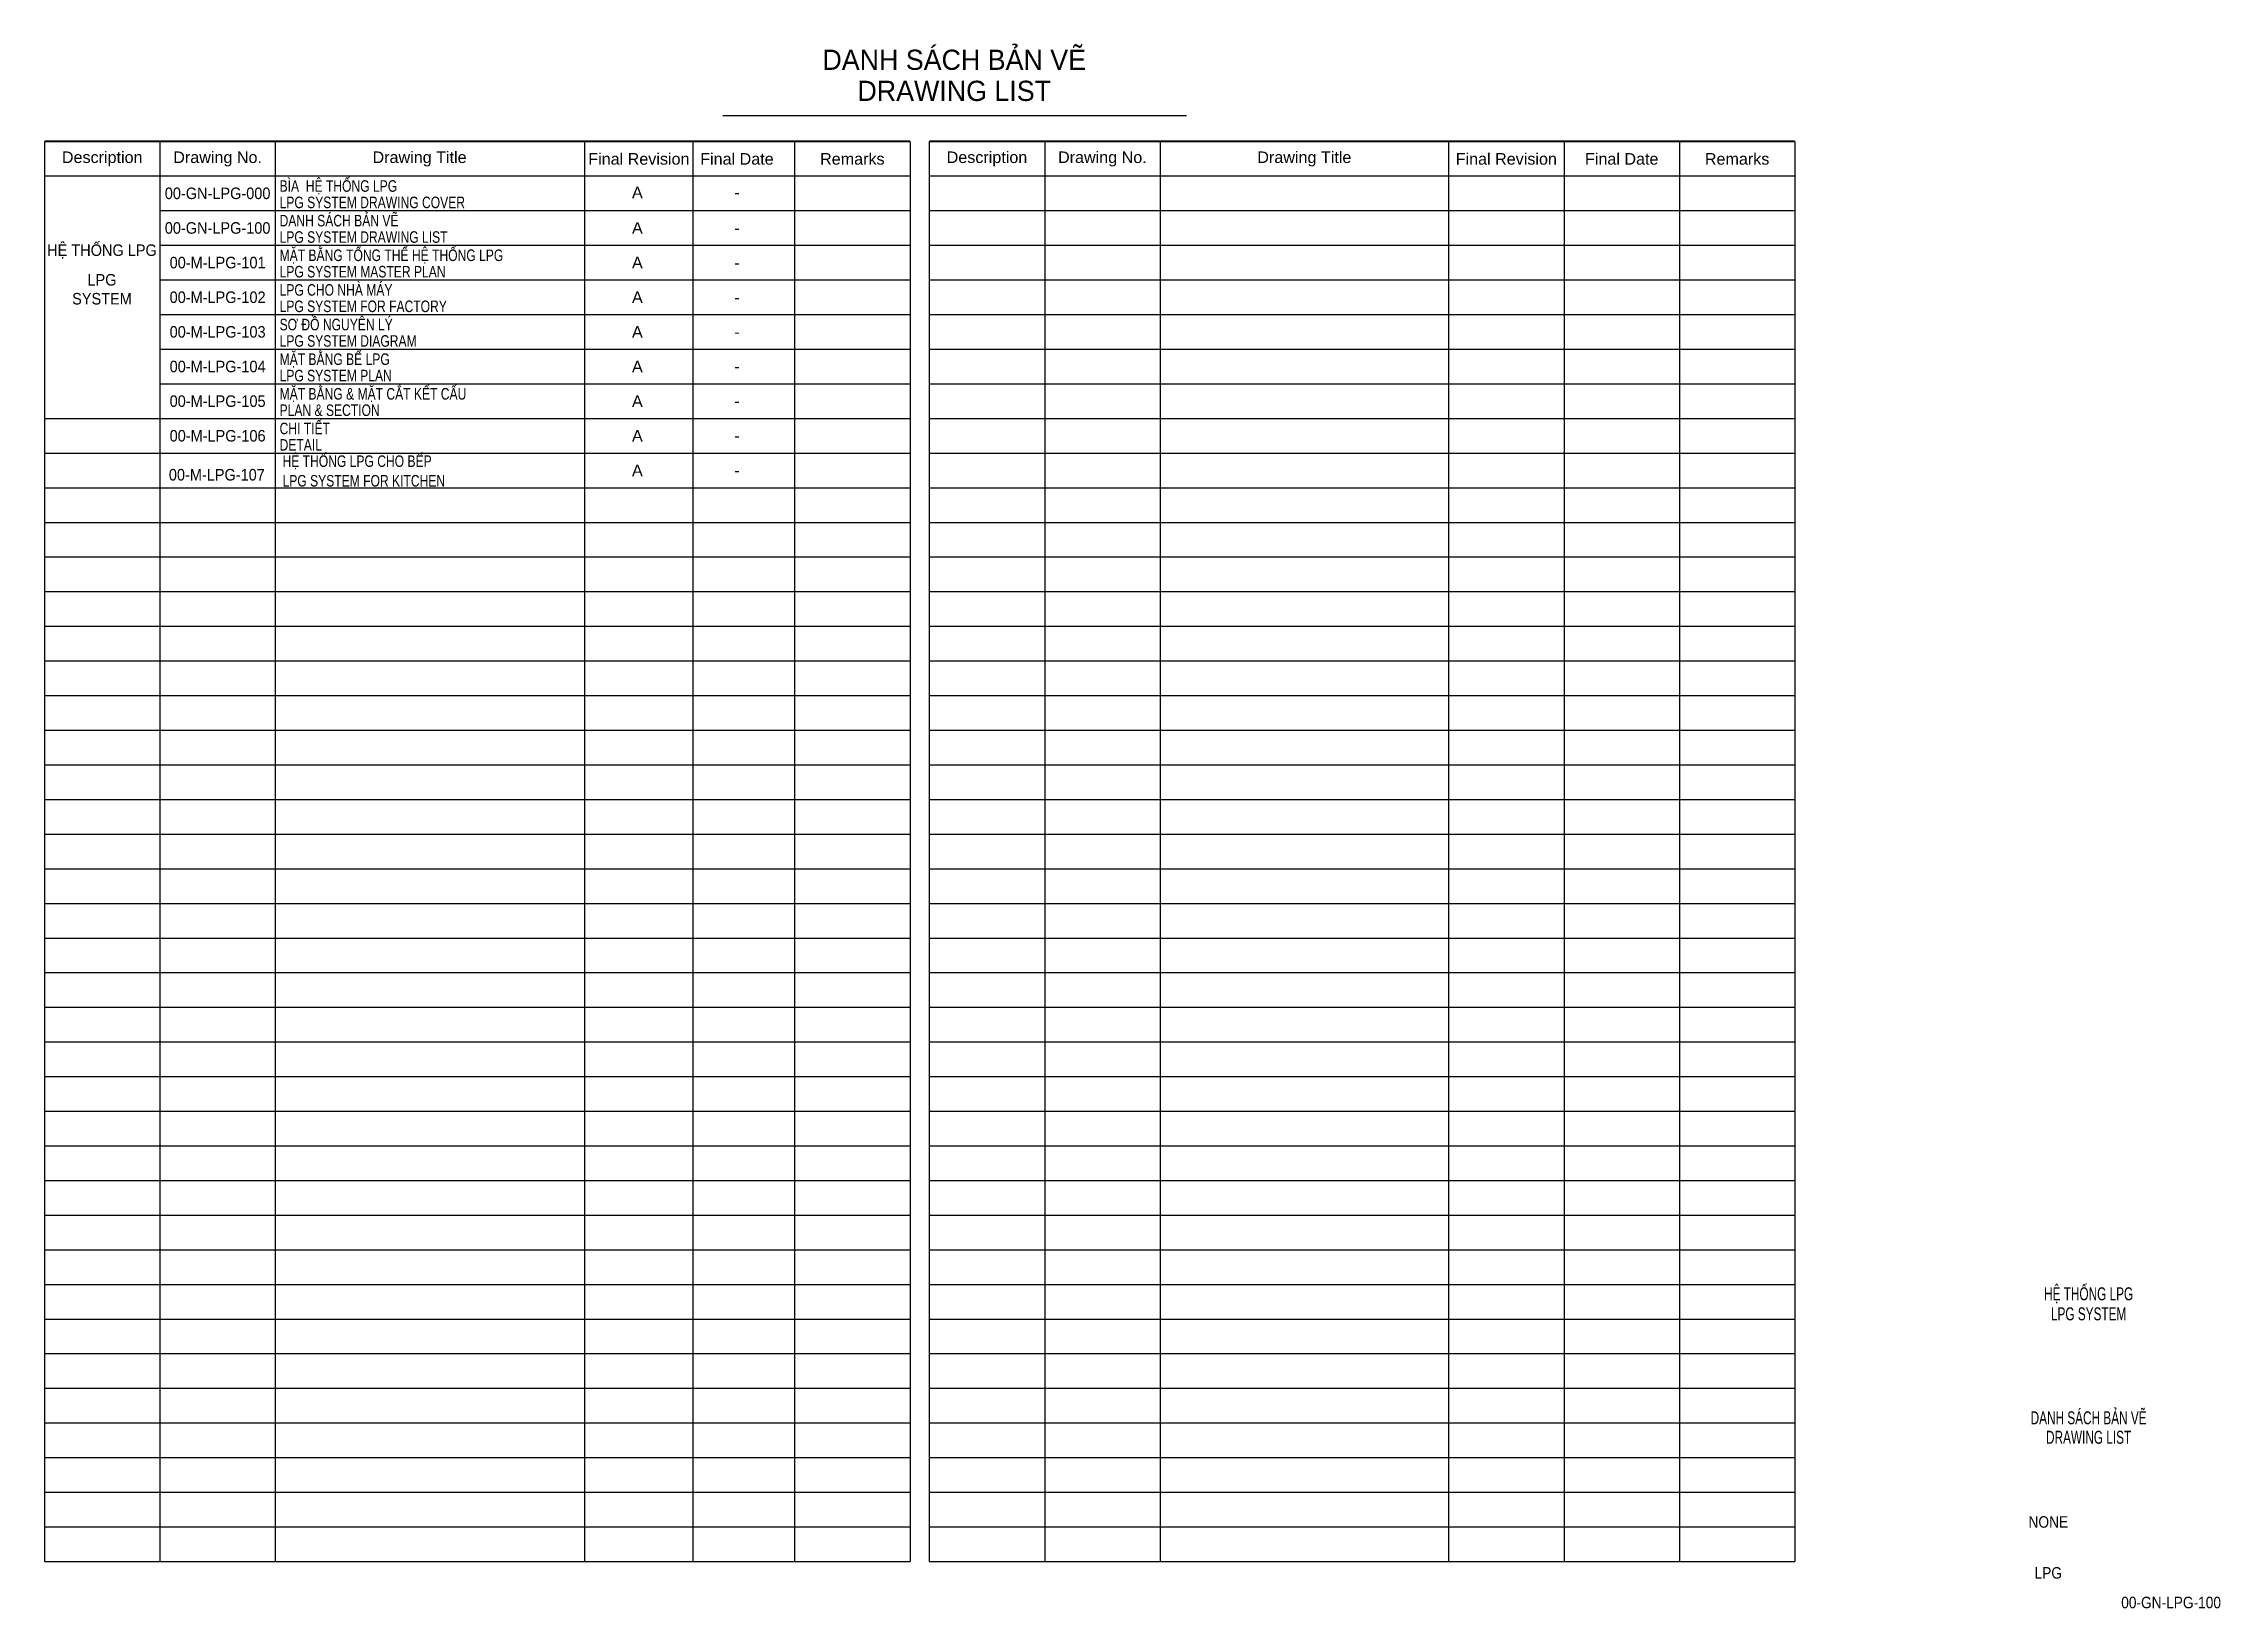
# Model space of a CAD drawing. Header units: millimetres. Extents: x 66 to 820, y 29 to 571.
import ezdxf
from ezdxf.enums import TextEntityAlignment as Align

# ---------------------------------------------------------------- set-up
doc = ezdxf.new("R2010")
doc.units = ezdxf.units.MM
doc.layers.add('A-LINE3', color=3, linetype='Continuous')
doc.layers.add('A-TEXT', color=3, linetype='Continuous', lineweight=5)
doc.styles.add('Arial', font='arial_1.ttf')

msp = doc.modelspace()

# ---------------------------------------------------------------- linework, layer by layer
at = {"layer": 'A-LINE3', "color": 2}
msp.add_line((301.01, 546), (461.73, 546), dxfattribs=at)
at = {"layer": 'A-LINE3', "color": 0}
for p, q in [((65.91, 537), (65.91, 45)), ((365.91, 537), (365.91, 45)), ((372.57, 537), (372.57, 45)), ((672.57, 537), (672.57, 45))]:
    msp.add_line(p, q, dxfattribs=at)
at = {"layer": 'A-LINE3', "color": 8}
for p, q in [((105.91, 537), (105.91, 45)), ((145.91, 537), (145.91, 45)), ((253.04, 537), (253.04, 45)), ((290.66, 537), (290.66, 45)), ((325.91, 537), (325.91, 45)), ((412.57, 537), (412.57, 45)), ((452.57, 537), (452.57, 45)), ((552.57, 537), (552.57, 45)), ((592.57, 537), (592.57, 45)), ((632.57, 537), (632.57, 45)), ((105.91, 513), (365.91, 513)), ((372.57, 513), (672.57, 513)), ((105.91, 501), (365.91, 501)), ((372.57, 501), (672.57, 501)), ((105.91, 489), (365.91, 489)), ((372.57, 489), (672.57, 489)), ((105.91, 477), (365.91, 477)), ((372.57, 477), (672.57, 477)), ((105.91, 465), (365.91, 465)), ((372.57, 465), (672.57, 465)), ((105.91, 453), (365.91, 453)), ((372.57, 453), (672.57, 453)), ((65.91, 441), (365.91, 441)), ((372.57, 441), (672.57, 441)), ((65.91, 429), (365.91, 429)), ((372.57, 429), (672.57, 429)), ((65.91, 417), (365.91, 417)), ((372.57, 417), (672.57, 417)), ((65.91, 405), (365.91, 405)), ((372.57, 405), (672.57, 405)), ((65.91, 393), (365.91, 393)), ((372.57, 393), (672.57, 393)), ((65.91, 381), (365.91, 381)), ((372.57, 381), (672.57, 381)), ((65.91, 369), (365.91, 369)), ((372.57, 369), (672.57, 369)), ((65.91, 357), (365.91, 357)), ((372.57, 357), (672.57, 357)), ((65.91, 345), (365.91, 345)), ((372.57, 345), (672.57, 345)), ((65.91, 333), (365.91, 333)), ((372.57, 333), (672.57, 333)), ((65.91, 321), (365.91, 321)), ((372.57, 321), (672.57, 321)), ((65.91, 309), (365.91, 309)), ((372.57, 309), (672.57, 309)), ((65.91, 297), (365.91, 297)), ((372.57, 297), (672.57, 297)), ((65.91, 285), (365.91, 285)), ((372.57, 285), (672.57, 285)), ((65.91, 273), (365.91, 273)), ((372.57, 273), (672.57, 273)), ((65.91, 261), (365.91, 261)), ((372.57, 261), (672.57, 261)), ((65.91, 249), (365.91, 249)), ((372.57, 249), (672.57, 249)), ((65.91, 237), (365.91, 237)), ((372.57, 237), (672.57, 237)), ((65.91, 225), (365.91, 225)), ((372.57, 225), (672.57, 225)), ((65.91, 213), (365.91, 213)), ((372.57, 213), (672.57, 213)), ((65.91, 201), (365.91, 201)), ((372.57, 201), (672.57, 201)), ((65.91, 189), (365.91, 189)), ((372.57, 189), (672.57, 189)), ((65.91, 177), (365.91, 177)), ((372.57, 177), (672.57, 177)), ((65.91, 165), (365.91, 165)), ((372.57, 165), (672.57, 165)), ((65.91, 153), (365.91, 153)), ((372.57, 153), (672.57, 153)), ((65.91, 141), (365.91, 141)), ((372.57, 141), (672.57, 141)), ((65.91, 129), (365.91, 129)), ((372.57, 129), (672.57, 129)), ((65.91, 117), (365.91, 117)), ((372.57, 117), (672.57, 117)), ((65.91, 105), (365.91, 105)), ((372.57, 105), (672.57, 105)), ((65.91, 93), (365.91, 93)), ((372.57, 93), (672.57, 93)), ((65.91, 81), (365.91, 81)), ((372.57, 81), (672.57, 81)), ((65.91, 69), (365.91, 69)), ((372.57, 69), (672.57, 69)), ((65.91, 57), (365.91, 57)), ((372.57, 57), (672.57, 57)), ((65.91, 45), (365.91, 45)), ((372.57, 45), (672.57, 45))]:
    msp.add_line(p, q, dxfattribs=at)
at = {"layer": 'A-LINE3', "color": 3}
for p, q in [((65.91, 525), (365.91, 525)), ((372.57, 525), (672.57, 525))]:
    msp.add_line(p, q, dxfattribs=at)
at = {"layer": 'A-LINE3', "color": 3, "const_width": 0.667}
for points in [[(65.91, 537), (365.91, 537)], [(372.57, 537), (672.57, 537)]]:
    msp.add_lwpolyline(points, dxfattribs=at)

# ---------------------------------------------------------------- texts
at = {"style": 'Arial'}
for s, height, width, p in [('HỆ THỐNG LPG', 4.5, 0.65, (774.4, 135.48)), ('LPG SYSTEM', 4.5, 0.65, (774.4, 128.54)), ('DANH SÁCH BẢN VẼ', 4.5, 0.65, (774.4, 92.52)), ('DRAWING LIST', 4.5, 0.65, (774.4, 85.77)), ('NONE', 4, 0.85, (760.43, 56.69)), ('LPG', 4, 0.85, (760.43, 39.04)), ('00-GN-LPG-100', 4, 0.85, (802.99, 28.78))]:
    msp.add_text(s, height=height, dxfattribs=dict(at, width=width)).set_placement(p, align=Align.CENTER)
at = {"layer": 'A-TEXT', "style": 'Arial', "width": 0.95}
for s, p in [('DANH SÁCH BẢN VẼ', (381.22, 561.77)), (' DRAWING LIST ', (381.22, 551))]:
    msp.add_text(s, height=7, dxfattribs=at).set_placement(p, align=Align.CENTER)
at = {"layer": 'A-TEXT', "style": 'Arial'}
for s, p in [('Description', (85.91, 531)), ('Drawing No.', (125.91, 531)), ('Drawing Title', (195.91, 531)), ('Final Revision', (271.92, 531)), ('Final Date', (305.91, 531)), ('Remarks', (345.91, 531)), ('Description', (392.57, 531)), ('Drawing No.', (432.57, 531)), ('Drawing Title', (502.57, 531)), ('Final Revision', (572.57, 531)), ('Final Date', (612.57, 531)), ('Remarks', (652.57, 531))]:
    msp.add_text(s, height=4, dxfattribs=at).set_placement(p, align=Align.MIDDLE)
at = {"layer": 'A-TEXT', "style": 'Arial', "width": 0.9}
for s, p in [('00-GN-LPG-000', (125.91, 519)), ('00-GN-LPG-100', (125.91, 507)), ('HỆ THỐNG LPG', (85.83, 499.46)), ('LPG', (85.83, 489.03)), ('00-M-LPG-101', (125.91, 495)), ('SYSTEM', (85.83, 482.48)), ('00-M-LPG-102', (125.91, 483)), ('00-M-LPG-103', (125.91, 471)), ('00-M-LPG-104', (125.91, 459)), ('00-M-LPG-105', (125.91, 447)), ('00-M-LPG-106', (125.91, 435)), ('00-M-LPG-107', (125.64, 421.5))]:
    msp.add_text(s, height=4, dxfattribs=at).set_placement(p, align=Align.MIDDLE)
at = {"layer": 'A-TEXT', "style": 'Arial', "width": 0.75}
for s, p in [('BÌA  HỆ THỐNG LPG', (147.39, 521.53)), ('LPG SYSTEM DRAWING COVER', (147.39, 515.85)), ('DANH SÁCH BẢN VẼ', (147.39, 509.53)), ('LPG SYSTEM DRAWING LIST', (147.39, 503.85)), ('MẶT BẰNG TỔNG THỂ HỆ THỐNG LPG', (147.39, 497.53)), ('LPG SYSTEM MASTER PLAN', (147.39, 491.85)), ('LPG CHO NHÀ MÁY', (147.39, 485.53)), ('SƠ ĐỒ NGUYÊN LÝ', (147.39, 473.53)), ('LPG SYSTEM FOR FACTORY', (147.39, 479.85)), ('LPG SYSTEM DIAGRAM', (147.39, 467.85)), ('MẶT BẰNG BỂ LPG', (147.39, 461.53)), ('LPG SYSTEM PLAN', (147.39, 455.85)), ('MẶT BẰNG & MẶT CẮT KẾT CẤU', (147.39, 449.53)), ('PLAN & SECTION ', (147.39, 443.85)), ('CHI TIẾT ', (147.39, 437.53)), ('DETAIL', (147.39, 431.85)), ('HỆ THỐNG LPG CHO BẾP', (148.41, 426.2)), ('LPG SYSTEM FOR KITCHEN', (148.41, 419.41))]:
    msp.add_text(s, height=4, dxfattribs=at).set_placement(p, align=Align.MIDDLE_LEFT)
at = {"layer": 'A-TEXT', "style": 'Arial'}
for s, p in [('A', (271.4, 519.31)), ('-', (305.91, 519.31)), ('A', (271.4, 507)), ('-', (305.91, 507)), ('A', (271.4, 495)), ('-', (305.91, 495)), ('A', (271.4, 483)), ('-', (305.91, 483)), ('A', (271.4, 471)), ('-', (305.91, 471)), ('A', (271.4, 459)), ('-', (305.91, 459)), ('A', (271.4, 447)), ('-', (305.91, 447)), ('A', (271.4, 435)), ('-', (305.91, 435)), ('A', (271.4, 423)), ('-', (305.91, 423))]:
    msp.add_text(s, height=4, dxfattribs=at).set_placement(p, align=Align.MIDDLE_CENTER)

doc.saveas('drawing.dxf')
